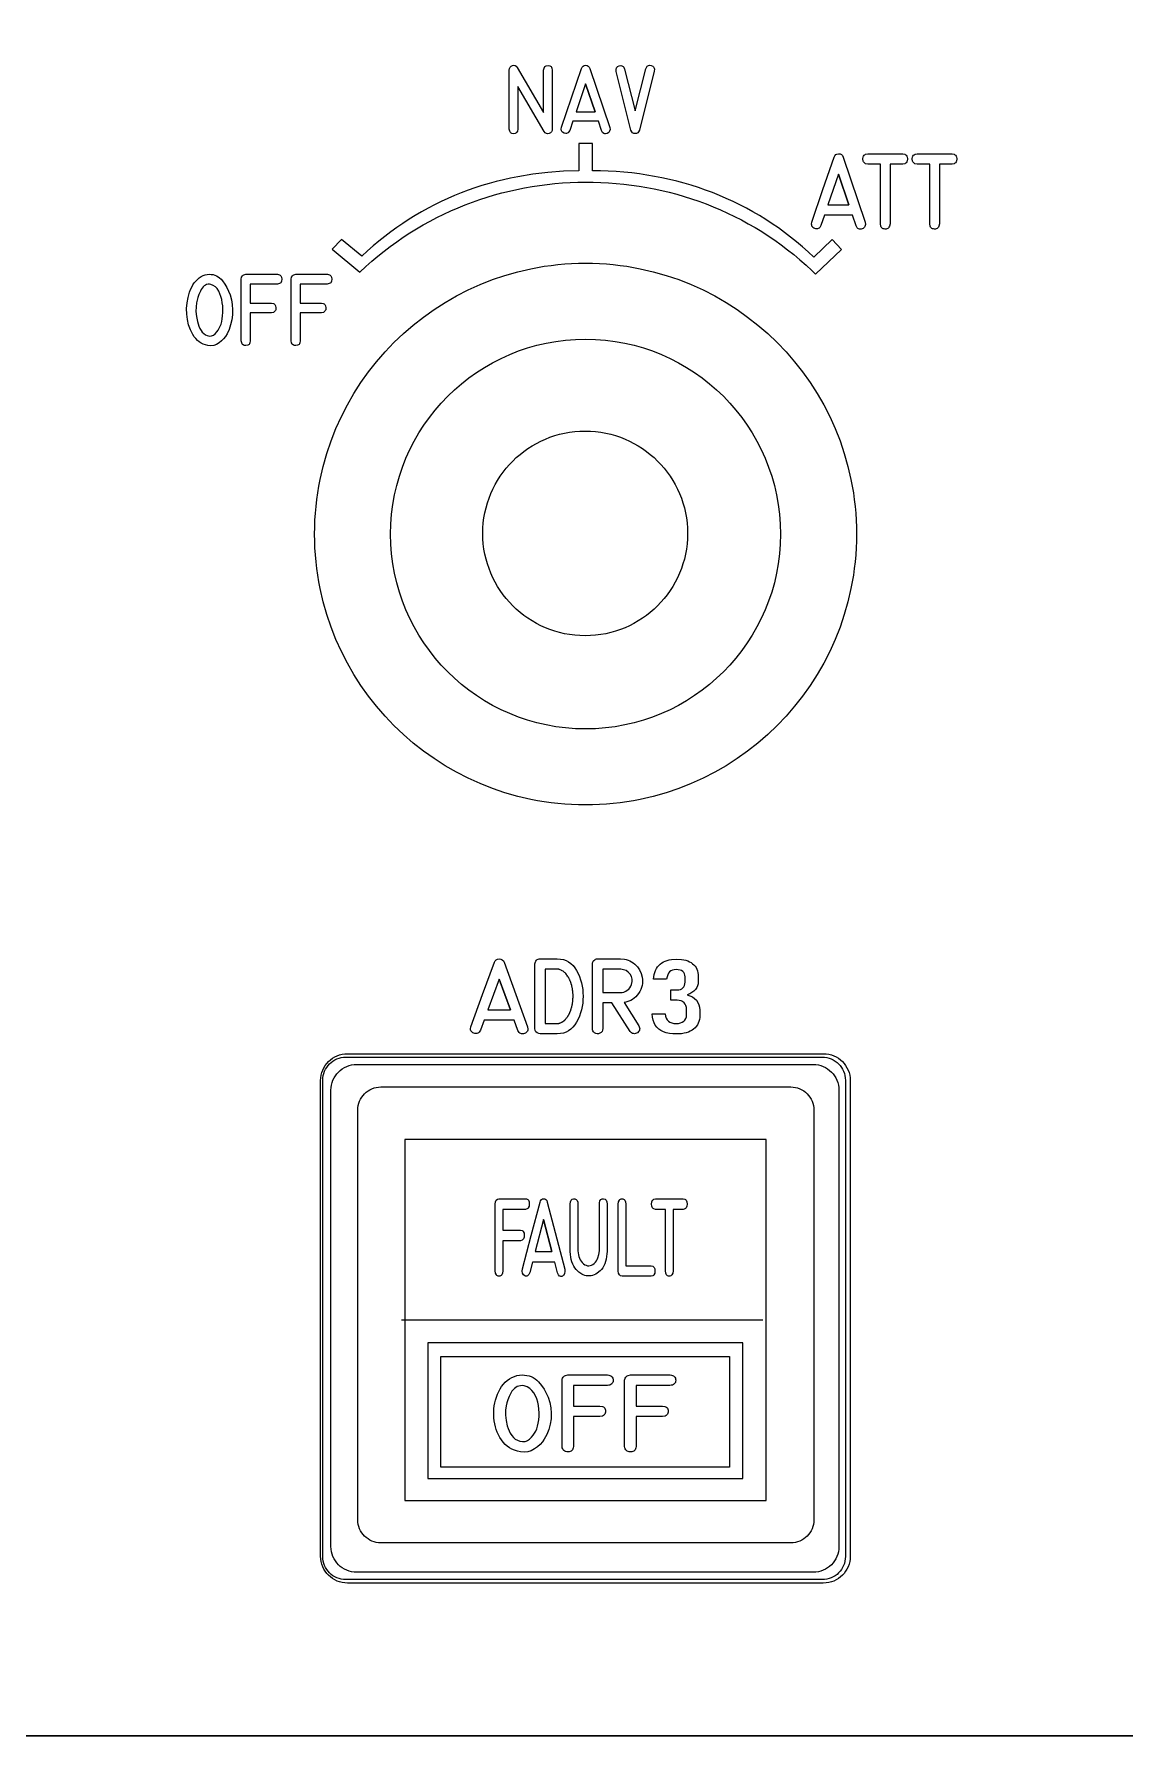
# Model space of a CAD drawing. Extents: x 27 to 704, y 10 to 614.
# Drawn here: x 75.3 to 123.6, y 416.3 to 491.7 of the extents above; entities that cross this region are included whole.
import ezdxf

# ---------------------------------------------------------------- set-up
doc = ezdxf.new("R2010")
doc.units = 0
for name, color, linetype in [('_BACKPANEL', 5, 'CONTINUOUS'), ('_ENGRAVING', 105, 'CONTINUOUS'), ('_LABELS', 30, 'CONTINUOUS'), ('_TOPLAYER', 1, 'CONTINUOUS')]:
    doc.layers.add(name, color=color, linetype=linetype)

msp = doc.modelspace()

# ---------------------------------------------------------------- linework, layer by layer
at = {"layer": '_BACKPANEL'}
for points in [[(26.965, 549.313), (26.965, 544.563), (26.965, 535.063), (26.965, 525.563), (26.965, 506.563), (26.965, 425.813), (26.965, 416.313), (171.965, 416.313), (171.965, 425.813), (171.965, 506.563), (171.965, 525.563), (171.965, 535.063), (171.965, 544.563), (171.965, 549.313)], [(104.235, 469.59), (104.229, 469.357), (104.211, 469.127), (104.182, 468.9), (104.143, 468.676), (104.092, 468.457), (104.031, 468.242), (103.959, 468.031), (103.878, 467.825), (103.787, 467.624), (103.687, 467.429), (103.578, 467.239), (103.46, 467.055), (103.334, 466.877), (103.199, 466.705), (103.056, 466.541), (102.906, 466.383), (102.749, 466.233), (102.584, 466.091), (102.413, 465.956), (102.235, 465.829), (102.051, 465.711), (101.861, 465.602), (101.665, 465.502), (101.465, 465.411), (101.259, 465.33), (101.048, 465.259), (100.833, 465.198), (100.613, 465.147), (100.39, 465.107), (100.163, 465.078), (99.932, 465.061), (99.699, 465.055), (99.466, 465.061), (99.235, 465.078), (99.008, 465.107), (98.785, 465.147), (98.566, 465.198), (98.35, 465.259), (98.14, 465.33), (97.934, 465.411), (97.733, 465.502), (97.537, 465.602), (97.347, 465.711), (97.163, 465.829), (96.985, 465.956), (96.814, 466.091), (96.649, 466.233), (96.492, 466.383), (96.342, 466.541), (96.199, 466.705), (96.064, 466.877), (95.938, 467.055), (95.82, 467.239), (95.711, 467.429), (95.611, 467.624), (95.52, 467.825), (95.439, 468.031), (95.367, 468.242), (95.306, 468.457), (95.256, 468.676), (95.216, 468.9), (95.187, 469.127), (95.169, 469.357), (95.163, 469.59), (95.169, 469.824), (95.187, 470.054), (95.216, 470.281), (95.256, 470.505), (95.306, 470.724), (95.367, 470.939), (95.439, 471.15), (95.52, 471.356), (95.611, 471.557), (95.711, 471.752), (95.82, 471.942), (95.938, 472.126), (96.064, 472.304), (96.199, 472.476), (96.342, 472.64), (96.492, 472.798), (96.649, 472.948), (96.814, 473.09), (96.985, 473.225), (97.163, 473.352), (97.347, 473.469), (97.537, 473.579), (97.733, 473.679), (97.934, 473.77), (98.14, 473.851), (98.35, 473.922), (98.566, 473.983), (98.785, 474.034), (99.008, 474.074), (99.235, 474.103), (99.466, 474.12), (99.699, 474.126), (99.932, 474.12), (100.163, 474.103), (100.39, 474.074), (100.613, 474.034), (100.833, 473.983), (101.048, 473.922), (101.259, 473.851), (101.465, 473.77), (101.665, 473.679), (101.861, 473.579), (102.051, 473.469), (102.235, 473.352), (102.413, 473.225), (102.584, 473.09), (102.749, 472.948), (102.906, 472.798), (103.056, 472.64), (103.199, 472.476), (103.334, 472.304), (103.46, 472.126), (103.578, 471.942), (103.687, 471.752), (103.787, 471.557), (103.878, 471.356), (103.959, 471.15), (104.031, 470.939), (104.092, 470.724), (104.143, 470.505), (104.182, 470.281), (104.211, 470.054), (104.229, 469.824)], [(89.103, 446.388), (110.199, 446.388), (110.304, 446.383), (110.406, 446.367), (110.505, 446.342), (110.599, 446.307), (110.689, 446.264), (110.774, 446.213), (110.853, 446.154), (110.926, 446.088), (110.992, 446.015), (111.051, 445.936), (111.102, 445.851), (111.146, 445.761), (111.18, 445.667), (111.205, 445.568), (111.221, 445.466), (111.226, 445.36), (111.226, 424.265), (111.221, 424.16), (111.205, 424.058), (111.18, 423.959), (111.146, 423.865), (111.102, 423.775), (111.051, 423.69), (110.992, 423.611), (110.926, 423.538), (110.853, 423.472), (110.774, 423.413), (110.689, 423.362), (110.599, 423.318), (110.505, 423.284), (110.406, 423.259), (110.304, 423.243), (110.199, 423.238), (89.103, 423.238), (88.998, 423.243), (88.896, 423.259), (88.797, 423.284), (88.703, 423.318), (88.613, 423.362), (88.528, 423.413), (88.449, 423.472), (88.376, 423.538), (88.31, 423.611), (88.251, 423.69), (88.2, 423.775), (88.157, 423.865), (88.122, 423.959), (88.097, 424.058), (88.081, 424.16), (88.076, 424.265), (88.076, 445.36), (88.081, 445.466), (88.097, 445.568), (88.122, 445.667), (88.157, 445.761), (88.2, 445.851), (88.251, 445.936), (88.31, 446.015), (88.376, 446.088), (88.449, 446.154), (88.528, 446.213), (88.613, 446.264), (88.703, 446.307), (88.797, 446.342), (88.896, 446.367), (88.998, 446.383)]]:
    msp.add_lwpolyline(points, close=True, dxfattribs=at)
at = {"layer": '_ENGRAVING'}
for points in [[(98.243, 487.506), (98.235, 487.436), (98.208, 487.379), (98.164, 487.337), (98.103, 487.309), (98.036, 487.299), (97.978, 487.31), (97.927, 487.343), (97.885, 487.397), (96.721, 489.389), (96.721, 487.506), (96.698, 487.416), (96.657, 487.351), (96.63, 487.328), (96.6, 487.312), (96.525, 487.299), (96.451, 487.312), (96.42, 487.328), (96.394, 487.351), (96.354, 487.416), (96.331, 487.506), (96.331, 490.117), (96.348, 490.188), (96.378, 490.245), (96.421, 490.289), (96.478, 490.32), (96.539, 490.333), (96.594, 490.321), (96.645, 490.287), (96.689, 490.228), (97.853, 488.234), (97.853, 490.117), (97.875, 490.21), (97.916, 490.275), (97.944, 490.298), (97.976, 490.314), (98.054, 490.327), (98.132, 490.313), (98.163, 490.296), (98.189, 490.273), (98.21, 490.244), (98.226, 490.208), (98.243, 490.117)], [(98.651, 487.588), (99.094, 488.891), (99.54, 490.194), (99.568, 490.253), (99.608, 490.296), (99.659, 490.321), (99.721, 490.33), (99.783, 490.322), (99.835, 490.297), (99.875, 490.254), (99.904, 490.194), (100.792, 487.58), (100.8, 487.485), (100.783, 487.409), (100.765, 487.377), (100.74, 487.351), (100.673, 487.311), (100.597, 487.296), (100.562, 487.3), (100.53, 487.312), (100.473, 487.358), (100.425, 487.435), (100.282, 487.858), (99.153, 487.858), (99.015, 487.446), (98.966, 487.368), (98.938, 487.341), (98.907, 487.322), (98.875, 487.311), (98.84, 487.307), (98.763, 487.324), (98.694, 487.364), (98.67, 487.391), (98.653, 487.422), (98.638, 487.496)], [(101.067, 490.051), (101.066, 490.146), (101.089, 490.22), (101.11, 490.25), (101.137, 490.274), (101.208, 490.308), (101.285, 490.317), (101.32, 490.309), (101.351, 490.294), (101.379, 490.272), (101.404, 490.242), (101.445, 490.159), (101.912, 488.314), (102.382, 490.177), (102.423, 490.261), (102.449, 490.291), (102.478, 490.313), (102.51, 490.327), (102.545, 490.333), (102.625, 490.322), (102.699, 490.286), (102.725, 490.261), (102.745, 490.232), (102.759, 490.198), (102.765, 490.159), (102.758, 490.069), (102.099, 487.456), (102.067, 487.389), (102.025, 487.342), (101.974, 487.313), (101.914, 487.303), (101.853, 487.312), (101.801, 487.339), (101.758, 487.386), (101.724, 487.45)], [(100.141, 488.274), (99.72, 489.516), (99.296, 488.274)], [(99.72, 489.516), (100.141, 488.274)], [(109.906, 481.081), (111.056, 482.176), (110.642, 482.608), (109.83, 481.833), (109.578, 482.066), (109.321, 482.292), (109.061, 482.511), (108.797, 482.722), (108.528, 482.926), (108.256, 483.123), (107.981, 483.312), (107.701, 483.495), (107.418, 483.669), (107.131, 483.837), (106.841, 483.997), (106.547, 484.15), (106.25, 484.296), (105.95, 484.434), (105.646, 484.565), (105.339, 484.688), (105.028, 484.804), (104.715, 484.913), (104.398, 485.014), (104.078, 485.108), (103.755, 485.195), (103.429, 485.274), (103.101, 485.346), (102.769, 485.41), (102.435, 485.467), (102.098, 485.517), (101.758, 485.559), (101.415, 485.594), (101.07, 485.621), (100.722, 485.641), (100.372, 485.654), (100.02, 485.659), (100.019, 486.859), (99.424, 486.859), (99.422, 485.657), (98.731, 485.633), (98.05, 485.582), (97.38, 485.503), (96.722, 485.395), (96.397, 485.33), (96.075, 485.259), (95.756, 485.18), (95.44, 485.094), (95.127, 485.001), (94.817, 484.901), (94.51, 484.794), (94.206, 484.68), (93.906, 484.559), (93.609, 484.43), (93.315, 484.294), (93.024, 484.151), (92.737, 484.001), (92.453, 483.844), (92.172, 483.68), (91.895, 483.508), (91.621, 483.329), (91.35, 483.143), (91.084, 482.95), (90.82, 482.75), (90.561, 482.542), (90.305, 482.327), (90.052, 482.105), (89.803, 481.875), (88.908, 482.615), (88.497, 482.182), (89.72, 481.165), (89.98, 481.41), (90.245, 481.646), (90.515, 481.875), (90.789, 482.096), (91.068, 482.31), (91.351, 482.516), (91.639, 482.714), (91.93, 482.904), (92.226, 483.087), (92.525, 483.262), (92.827, 483.429), (93.133, 483.588), (93.442, 483.74), (93.754, 483.884), (94.069, 484.021), (94.387, 484.149), (94.708, 484.27), (95.031, 484.383), (95.356, 484.489), (95.683, 484.587), (96.012, 484.677), (96.343, 484.759), (96.675, 484.834), (97.009, 484.9), (97.345, 484.96), (97.681, 485.011), (98.019, 485.055), (98.357, 485.091), (98.696, 485.119), (99.035, 485.14), (99.375, 485.152), (99.715, 485.157), (100.055, 485.155), (100.395, 485.144), (100.735, 485.126), (101.074, 485.101), (101.413, 485.067), (101.75, 485.026), (102.087, 484.977), (102.423, 484.92), (102.758, 484.855), (103.091, 484.783), (103.422, 484.703), (103.752, 484.616), (104.08, 484.52), (104.406, 484.417), (104.73, 484.306), (105.051, 484.188), (105.37, 484.061), (105.686, 483.927), (106, 483.785), (106.31, 483.636), (106.617, 483.478), (106.921, 483.313), (107.221, 483.141), (107.518, 482.96), (107.811, 482.772), (108.1, 482.576), (108.385, 482.372), (108.666, 482.161), (108.942, 481.941), (109.213, 481.714), (109.48, 481.48), (109.742, 481.237)], [(109.74, 483.388), (110.23, 484.824), (110.72, 486.26), (110.752, 486.325), (110.796, 486.372), (110.852, 486.4), (110.92, 486.41), (110.989, 486.402), (111.045, 486.374), (111.09, 486.327), (111.122, 486.26), (112.1, 483.38), (112.109, 483.275), (112.103, 483.23), (112.09, 483.191), (112.07, 483.156), (112.044, 483.127), (112.01, 483.102), (111.969, 483.083), (111.926, 483.071), (111.885, 483.067), (111.847, 483.071), (111.812, 483.084), (111.779, 483.105), (111.749, 483.135), (111.696, 483.22), (111.538, 483.686), (110.295, 483.686), (110.142, 483.231), (110.088, 483.146), (110.057, 483.116), (110.024, 483.095), (109.988, 483.083), (109.949, 483.079), (109.908, 483.083), (109.864, 483.097), (109.823, 483.117), (109.789, 483.142), (109.762, 483.171), (109.743, 483.205), (109.731, 483.244), (109.727, 483.287)], [(112.774, 483.301), (112.774, 485.951), (112.214, 485.951), (112.12, 485.972), (112.084, 485.991), (112.054, 486.017), (112.031, 486.049), (112.014, 486.086), (112.001, 486.18), (112.015, 486.273), (112.031, 486.311), (112.055, 486.343), (112.084, 486.369), (112.121, 486.389), (112.214, 486.41), (113.763, 486.41), (113.855, 486.389), (113.892, 486.369), (113.921, 486.344), (113.944, 486.312), (113.961, 486.274), (113.975, 486.18), (113.962, 486.086), (113.945, 486.048), (113.922, 486.016), (113.892, 485.991), (113.856, 485.971), (113.763, 485.951), (113.204, 485.951), (113.204, 483.301), (113.177, 483.2), (113.156, 483.161), (113.131, 483.129), (113.1, 483.104), (113.065, 483.086), (113.024, 483.076), (112.979, 483.073), (112.935, 483.078), (112.895, 483.089), (112.861, 483.107), (112.833, 483.132), (112.81, 483.164), (112.793, 483.203)], [(114.961, 483.301), (114.961, 485.951), (114.401, 485.951), (114.307, 485.972), (114.271, 485.991), (114.241, 486.017), (114.217, 486.049), (114.201, 486.086), (114.188, 486.18), (114.201, 486.273), (114.218, 486.311), (114.242, 486.343), (114.271, 486.369), (114.308, 486.389), (114.401, 486.41), (115.95, 486.41), (116.042, 486.389), (116.079, 486.369), (116.108, 486.344), (116.131, 486.312), (116.148, 486.274), (116.161, 486.18), (116.149, 486.086), (116.132, 486.048), (116.109, 486.016), (116.079, 485.991), (116.043, 485.971), (115.95, 485.951), (115.391, 485.951), (115.391, 483.301), (115.364, 483.2), (115.343, 483.161), (115.318, 483.129), (115.287, 483.104), (115.252, 483.086), (115.211, 483.076), (115.166, 483.073), (115.122, 483.078), (115.082, 483.089), (115.048, 483.107), (115.02, 483.132), (114.997, 483.164), (114.98, 483.203)], [(111.383, 484.144), (110.919, 485.512), (110.452, 484.144)], [(110.919, 485.512), (111.383, 484.144)], [(83.97, 480.162), (84.026, 479.946), (84.061, 479.726), (84.076, 479.502), (84.07, 479.274), (84.043, 479.049), (83.995, 478.834), (83.925, 478.628), (83.834, 478.433), (83.763, 478.32), (83.681, 478.215), (83.588, 478.119), (83.482, 478.032), (83.368, 477.962), (83.247, 477.92), (83.122, 477.904), (82.99, 477.916), (82.883, 477.941), (82.783, 477.977), (82.69, 478.023), (82.603, 478.079), (82.522, 478.145), (82.448, 478.221), (82.38, 478.307), (82.318, 478.404), (82.214, 478.613), (82.135, 478.833), (82.081, 479.065), (82.051, 479.309), (82.046, 479.556), (82.066, 479.801), (82.109, 480.042), (82.177, 480.28), (82.22, 480.394), (82.269, 480.5), (82.324, 480.598), (82.385, 480.688), (82.451, 480.77), (82.524, 480.844), (82.603, 480.91), (82.687, 480.967), (82.774, 481.013), (82.862, 481.046), (82.952, 481.066), (83.045, 481.073), (83.132, 481.068), (83.215, 481.055), (83.294, 481.032), (83.368, 481.001), (83.439, 480.961), (83.506, 480.911), (83.568, 480.853), (83.627, 480.786), (83.733, 480.639), (83.825, 480.487), (83.904, 480.328)], [(84.459, 478.127), (84.459, 480.853), (84.482, 480.943), (84.523, 481.01), (84.552, 481.034), (84.584, 481.053), (84.665, 481.073), (86.066, 481.073), (86.154, 481.052), (86.188, 481.034), (86.217, 481.009), (86.239, 480.979), (86.254, 480.943), (86.267, 480.854), (86.254, 480.765), (86.238, 480.729), (86.216, 480.699), (86.187, 480.675), (86.152, 480.657), (86.063, 480.638), (84.866, 480.638), (84.866, 479.793), (85.799, 479.793), (85.887, 479.774), (85.922, 479.757), (85.95, 479.733), (85.972, 479.704), (85.988, 479.67), (86.002, 479.584), (85.99, 479.498), (85.975, 479.462), (85.953, 479.432), (85.924, 479.406), (85.889, 479.385), (85.799, 479.359), (84.866, 479.359), (84.866, 478.127), (84.848, 478.034), (84.831, 477.997), (84.809, 477.967), (84.782, 477.943), (84.75, 477.926), (84.67, 477.911), (84.627, 477.914), (84.588, 477.923), (84.555, 477.94), (84.526, 477.964), (84.502, 477.994), (84.483, 478.032)], [(86.672, 478.127), (86.672, 480.853), (86.695, 480.943), (86.737, 481.01), (86.765, 481.034), (86.798, 481.053), (86.878, 481.073), (88.279, 481.073), (88.367, 481.052), (88.402, 481.034), (88.43, 481.009), (88.452, 480.979), (88.468, 480.943), (88.48, 480.854), (88.467, 480.765), (88.451, 480.729), (88.429, 480.699), (88.4, 480.675), (88.365, 480.657), (88.276, 480.638), (87.079, 480.638), (87.079, 479.793), (88.013, 479.793), (88.1, 479.774), (88.135, 479.757), (88.163, 479.733), (88.185, 479.704), (88.201, 479.67), (88.215, 479.584), (88.204, 479.498), (88.188, 479.462), (88.166, 479.432), (88.137, 479.406), (88.102, 479.385), (88.013, 479.359), (87.079, 479.359), (87.079, 478.127), (87.061, 478.034), (87.045, 477.997), (87.023, 477.967), (86.996, 477.943), (86.963, 477.926), (86.883, 477.911), (86.84, 477.914), (86.802, 477.923), (86.768, 477.94), (86.739, 477.964), (86.715, 477.994), (86.696, 478.032)], [(111.715, 469.563), (111.711, 469.253), (111.7, 468.945), (111.68, 468.64), (111.653, 468.336), (111.619, 468.035), (111.577, 467.735), (111.528, 467.439), (111.472, 467.145), (111.338, 466.564), (111.176, 465.995), (110.987, 465.437), (110.772, 464.892), (110.532, 464.36), (110.267, 463.843), (109.978, 463.341), (109.666, 462.854), (109.331, 462.383), (108.975, 461.93), (108.598, 461.494), (108.201, 461.078), (107.784, 460.68), (107.348, 460.303), (106.895, 459.947), (106.425, 459.612), (105.938, 459.3), (105.435, 459.011), (104.918, 458.746), (104.386, 458.506), (103.841, 458.291), (103.284, 458.102), (102.714, 457.941), (102.134, 457.807), (101.84, 457.75), (101.543, 457.701), (101.244, 457.659), (100.942, 457.625), (100.639, 457.598), (100.333, 457.579), (100.025, 457.567), (99.715, 457.563), (99.406, 457.567), (99.098, 457.579), (98.792, 457.598), (98.488, 457.625), (98.187, 457.659), (97.888, 457.701), (97.591, 457.75), (97.297, 457.807), (96.716, 457.941), (96.147, 458.102), (95.589, 458.291), (95.044, 458.506), (94.513, 458.746), (93.995, 459.011), (93.493, 459.3), (93.006, 459.612), (92.536, 459.947), (92.082, 460.303), (91.647, 460.68), (91.23, 461.078), (90.833, 461.494), (90.456, 461.93), (90.099, 462.383), (89.765, 462.854), (89.453, 463.341), (89.164, 463.843), (88.899, 464.36), (88.658, 464.892), (88.444, 465.437), (88.255, 465.995), (88.093, 466.564), (87.959, 467.145), (87.903, 467.439), (87.854, 467.735), (87.812, 468.035), (87.777, 468.336), (87.75, 468.64), (87.731, 468.945), (87.719, 469.253), (87.715, 469.563), (87.719, 469.873), (87.731, 470.18), (87.75, 470.486), (87.777, 470.79), (87.812, 471.091), (87.854, 471.39), (87.903, 471.687), (87.959, 471.981), (88.093, 472.562), (88.255, 473.131), (88.444, 473.689), (88.658, 474.234), (88.899, 474.765), (89.164, 475.283), (89.453, 475.785), (89.765, 476.272), (90.099, 476.743), (90.456, 477.196), (90.833, 477.631), (91.23, 478.048), (91.647, 478.446), (92.082, 478.823), (92.536, 479.179), (93.006, 479.514), (93.493, 479.826), (93.995, 480.115), (94.513, 480.38), (95.044, 480.62), (95.589, 480.835), (96.147, 481.023), (96.716, 481.185), (97.297, 481.319), (97.591, 481.376), (97.888, 481.425), (98.187, 481.467), (98.488, 481.501), (98.792, 481.528), (99.098, 481.547), (99.406, 481.559), (99.715, 481.563), (100.025, 481.559), (100.333, 481.547), (100.639, 481.528), (100.942, 481.501), (101.244, 481.467), (101.543, 481.425), (101.84, 481.376), (102.134, 481.319), (102.714, 481.185), (103.284, 481.023), (103.841, 480.835), (104.386, 480.62), (104.918, 480.38), (105.435, 480.115), (105.938, 479.826), (106.425, 479.514), (106.895, 479.179), (107.348, 478.823), (107.784, 478.446), (108.201, 478.048), (108.598, 477.631), (108.975, 477.196), (109.331, 476.743), (109.666, 476.272), (109.978, 475.785), (110.267, 475.283), (110.532, 474.765), (110.772, 474.234), (110.987, 473.689), (111.176, 473.131), (111.338, 472.562), (111.472, 471.981), (111.528, 471.687), (111.577, 471.39), (111.619, 471.091), (111.653, 470.79), (111.68, 470.486), (111.7, 470.18), (111.711, 469.873)], [(83.056, 480.634), (82.992, 480.629), (82.931, 480.615), (82.875, 480.591), (82.822, 480.557), (82.774, 480.514), (82.73, 480.462), (82.689, 480.399), (82.653, 480.328), (82.591, 480.18), (82.542, 480.044), (82.505, 479.919), (82.48, 479.805), (82.461, 479.631), (82.46, 479.424), (82.479, 479.201), (82.521, 478.981), (82.551, 478.874), (82.588, 478.773), (82.631, 478.677), (82.682, 478.587), (82.739, 478.507), (82.805, 478.441), (82.88, 478.39), (82.962, 478.354), (83.06, 478.334), (83.151, 478.342), (83.235, 478.377), (83.312, 478.44), (83.381, 478.518), (83.441, 478.599), (83.492, 478.682), (83.534, 478.767), (83.569, 478.863), (83.599, 478.973), (83.622, 479.096), (83.639, 479.234), (83.649, 479.378), (83.65, 479.522), (83.642, 479.667), (83.626, 479.811), (83.6, 479.951), (83.565, 480.085), (83.52, 480.211), (83.465, 480.33), (83.398, 480.435), (83.319, 480.519), (83.227, 480.582), (83.123, 480.624)], [(108.349, 469.563), (108.338, 469.119), (108.305, 468.68), (108.25, 468.248), (108.174, 467.823), (108.078, 467.405), (107.961, 466.995), (107.825, 466.594), (107.671, 466.202), (107.498, 465.82), (107.307, 465.447), (107.099, 465.086), (106.875, 464.736), (106.634, 464.397), (106.378, 464.071), (106.106, 463.758), (105.821, 463.458), (105.521, 463.172), (105.207, 462.901), (104.881, 462.644), (104.543, 462.403), (104.192, 462.179), (103.831, 461.971), (103.459, 461.78), (103.076, 461.607), (102.684, 461.453), (102.283, 461.317), (101.873, 461.201), (101.455, 461.104), (101.03, 461.028), (100.598, 460.974), (100.16, 460.94), (99.715, 460.929), (99.271, 460.94), (98.833, 460.974), (98.4, 461.028), (97.975, 461.104), (97.558, 461.201), (97.148, 461.317), (96.747, 461.453), (96.355, 461.607), (95.972, 461.78), (95.6, 461.971), (95.238, 462.179), (94.888, 462.403), (94.55, 462.644), (94.223, 462.901), (93.91, 463.172), (93.61, 463.458), (93.324, 463.758), (93.053, 464.071), (92.797, 464.397), (92.556, 464.736), (92.331, 465.086), (92.123, 465.447), (91.933, 465.82), (91.76, 466.202), (91.605, 466.594), (91.47, 466.995), (91.353, 467.405), (91.257, 467.823), (91.181, 468.248), (91.126, 468.68), (91.093, 469.119), (91.081, 469.563), (91.093, 470.007), (91.126, 470.446), (91.181, 470.878), (91.257, 471.303), (91.353, 471.721), (91.47, 472.13), (91.605, 472.532), (91.76, 472.924), (91.933, 473.306), (92.123, 473.678), (92.331, 474.04), (92.556, 474.39), (92.797, 474.729), (93.053, 475.055), (93.324, 475.368), (93.61, 475.668), (93.91, 475.954), (94.223, 476.225), (94.55, 476.482), (94.888, 476.722), (95.238, 476.947), (95.6, 477.155), (95.972, 477.346), (96.355, 477.518), (96.747, 477.673), (97.148, 477.809), (97.558, 477.925), (97.975, 478.022), (98.4, 478.097), (98.833, 478.152), (99.271, 478.186), (99.715, 478.197), (100.16, 478.186), (100.598, 478.152), (101.03, 478.097), (101.455, 478.022), (101.873, 477.925), (102.283, 477.809), (102.684, 477.673), (103.076, 477.518), (103.459, 477.346), (103.831, 477.155), (104.192, 476.947), (104.543, 476.722), (104.881, 476.482), (105.207, 476.225), (105.521, 475.954), (105.821, 475.668), (106.106, 475.368), (106.378, 475.055), (106.634, 474.729), (106.875, 474.39), (107.099, 474.04), (107.307, 473.678), (107.498, 473.306), (107.671, 472.924), (107.825, 472.532), (107.961, 472.13), (108.078, 471.721), (108.174, 471.303), (108.25, 470.878), (108.305, 470.446), (108.338, 470.007)], [(94.635, 447.735), (95.157, 449.164), (95.68, 450.593), (95.713, 450.657), (95.76, 450.704), (95.82, 450.732), (95.893, 450.742), (95.966, 450.733), (96.026, 450.705), (96.074, 450.659), (96.108, 450.593), (97.151, 447.727), (97.16, 447.623), (97.154, 447.579), (97.14, 447.539), (97.119, 447.505), (97.09, 447.476), (97.054, 447.452), (97.011, 447.432), (96.965, 447.42), (96.922, 447.416), (96.881, 447.42), (96.843, 447.433), (96.808, 447.454), (96.776, 447.484), (96.719, 447.569), (96.552, 448.032), (95.226, 448.032), (95.063, 447.58), (95.006, 447.495), (94.973, 447.465), (94.937, 447.444), (94.899, 447.432), (94.858, 447.428), (94.814, 447.433), (94.767, 447.446), (94.723, 447.466), (94.687, 447.491), (94.659, 447.52), (94.638, 447.554), (94.626, 447.592), (94.621, 447.635)], [(97.699, 450.742), (98.465, 450.742), (98.603, 450.734), (98.733, 450.709), (98.853, 450.669), (98.964, 450.612), (99.067, 450.539), (99.161, 450.45), (99.245, 450.345), (99.321, 450.223), (99.387, 450.092), (99.445, 449.957), (99.494, 449.82), (99.534, 449.679), (99.565, 449.534), (99.588, 449.387), (99.601, 449.236), (99.605, 449.082), (99.601, 448.928), (99.588, 448.778), (99.565, 448.63), (99.534, 448.486), (99.494, 448.345), (99.445, 448.207), (99.387, 448.073), (99.32, 447.941), (99.244, 447.82), (99.159, 447.714), (99.066, 447.625), (98.963, 447.552), (98.852, 447.496), (98.732, 447.455), (98.603, 447.431), (98.465, 447.423), (97.699, 447.423), (97.702, 447.423), (97.699, 447.423), (97.64, 447.432), (97.566, 447.461), (97.514, 447.508), (97.483, 447.572), (97.473, 447.653), (97.471, 447.653), (97.473, 450.515), (97.471, 450.528), (97.477, 450.571), (97.491, 450.61), (97.513, 450.647), (97.542, 450.679), (97.576, 450.707), (97.614, 450.726), (97.656, 450.738), (97.7, 450.742)], [(98.465, 447.88), (98.472, 447.88), (98.48, 447.88), (98.485, 447.88), (98.493, 447.881), (98.5, 447.882), (98.509, 447.883), (98.515, 447.884), (98.524, 447.885), (98.53, 447.885), (98.538, 447.886), (98.551, 447.889), (98.558, 447.892), (98.566, 447.896), (98.573, 447.897), (98.582, 447.899), (98.589, 447.901), (98.597, 447.904), (98.611, 447.91), (98.628, 447.917), (98.634, 447.919), (98.642, 447.923), (98.655, 447.932), (98.672, 447.94), (98.678, 447.944), (98.686, 447.949), (98.701, 447.959), (98.708, 447.963), (98.717, 447.969), (98.724, 447.974), (98.732, 447.98), (98.738, 447.984), (98.746, 447.99), (98.763, 448.003), (98.776, 448.016), (98.782, 448.022), (98.79, 448.03), (98.797, 448.037), (98.805, 448.045), (98.82, 448.058), (98.826, 448.064), (98.834, 448.073), (98.841, 448.08), (98.849, 448.089), (98.862, 448.105), (98.877, 448.123), (98.89, 448.141), (98.896, 448.15), (98.904, 448.158), (98.91, 448.168), (98.917, 448.178), (98.923, 448.188), (98.93, 448.199), (98.943, 448.218), (98.949, 448.229), (98.956, 448.239), (98.962, 448.25), (98.969, 448.261), (98.979, 448.282), (98.985, 448.293), (98.992, 448.306), (98.998, 448.316), (99.005, 448.329), (99.009, 448.34), (99.015, 448.353), (99.026, 448.377), (99.038, 448.403), (99.042, 448.415), (99.047, 448.429), (99.052, 448.442), (99.057, 448.457), (99.065, 448.483), (99.069, 448.496), (99.075, 448.51), (99.083, 448.538), (99.093, 448.565), (99.095, 448.579), (99.1, 448.594), (99.103, 448.608), (99.108, 448.624), (99.11, 448.636), (99.114, 448.651), (99.119, 448.682), (99.121, 448.696), (99.126, 448.711), (99.127, 448.725), (99.13, 448.74), (99.135, 448.771), (99.138, 448.786), (99.142, 448.802), (99.145, 448.833), (99.146, 448.846), (99.148, 448.863), (99.152, 448.894), (99.153, 448.925), (99.155, 448.957), (99.156, 448.988), (99.157, 449.004), (99.16, 449.021), (99.161, 449.034), (99.161, 449.051), (99.161, 449.066), (99.161, 449.082), (99.161, 449.098), (99.161, 449.113), (99.161, 449.128), (99.16, 449.145), (99.16, 449.16), (99.16, 449.176), (99.156, 449.209), (99.155, 449.238), (99.152, 449.272), (99.15, 449.301), (99.147, 449.332), (99.144, 449.346), (99.143, 449.363), (99.137, 449.393), (99.134, 449.407), (99.132, 449.423), (99.127, 449.453), (99.122, 449.484), (99.114, 449.513), (99.109, 449.541), (99.104, 449.555), (99.101, 449.57), (99.096, 449.584), (99.093, 449.599), (99.085, 449.627), (99.077, 449.654), (99.071, 449.667), (99.067, 449.68), (99.057, 449.708), (99.047, 449.734), (99.042, 449.746), (99.038, 449.76), (99.031, 449.771), (99.026, 449.784), (99.015, 449.808), (99.005, 449.831), (98.994, 449.855), (98.987, 449.866), (98.982, 449.876), (98.969, 449.899), (98.956, 449.92), (98.949, 449.931), (98.943, 449.941), (98.93, 449.961), (98.924, 449.97), (98.919, 449.98), (98.891, 450.017), (98.865, 450.053), (98.836, 450.086), (98.807, 450.116), (98.779, 450.144), (98.748, 450.168), (98.717, 450.192), (98.686, 450.214), (98.657, 450.231), (98.628, 450.246), (98.597, 450.257), (98.566, 450.269), (98.551, 450.273), (98.538, 450.278), (98.509, 450.283), (98.48, 450.285), (98.472, 450.285), (98.465, 450.285), (97.928, 450.285), (97.928, 447.88)], [(102.075, 447.774), (102.11, 447.686), (102.116, 447.645), (102.112, 447.606), (102.101, 447.568), (102.081, 447.532), (102.016, 447.466), (101.976, 447.443), (101.932, 447.43), (101.886, 447.425), (101.837, 447.429), (101.789, 447.442), (101.749, 447.463), (101.715, 447.492), (101.688, 447.53), (100.886, 448.792), (100.479, 448.792), (100.479, 447.651), (100.471, 447.586), (100.447, 447.53), (100.407, 447.484), (100.351, 447.448), (100.287, 447.426), (100.226, 447.422), (100.167, 447.438), (100.11, 447.471), (100.071, 447.507), (100.043, 447.549), (100.026, 447.597), (100.02, 447.651), (100.02, 450.515), (100.024, 450.56), (100.037, 450.602), (100.057, 450.64), (100.086, 450.675), (100.121, 450.705), (100.16, 450.725), (100.202, 450.738), (100.248, 450.742), (101.258, 450.742), (101.435, 450.727), (101.518, 450.709), (101.599, 450.684), (101.676, 450.652), (101.751, 450.612), (101.823, 450.565), (101.891, 450.511), (102.013, 450.388), (102.109, 450.249), (102.179, 450.095), (102.225, 449.925), (102.237, 449.831), (102.24, 449.738), (102.234, 449.646), (102.218, 449.557), (102.193, 449.468), (102.159, 449.382), (102.116, 449.296), (102.063, 449.213), (102.003, 449.134), (101.938, 449.063), (101.869, 449.001), (101.795, 448.946), (101.716, 448.9), (101.633, 448.862), (101.545, 448.832), (101.452, 448.81), (101.421, 448.805)], [(101.258, 449.248), (101.34, 449.254), (101.418, 449.273), (101.493, 449.304), (101.565, 449.348), (101.63, 449.402), (101.683, 449.464), (101.724, 449.533), (101.755, 449.611), (101.779, 449.732), (101.775, 449.848), (101.744, 449.958), (101.685, 450.062), (101.604, 450.152), (101.511, 450.219), (101.403, 450.263), (101.281, 450.285), (100.479, 450.285), (100.479, 449.248)], [(103.746, 450.731), (103.963, 450.719), (104.062, 450.703), (104.154, 450.68), (104.239, 450.652), (104.318, 450.617), (104.391, 450.576), (104.456, 450.528), (104.516, 450.474), (104.567, 450.416), (104.611, 450.352), (104.646, 450.282), (104.674, 450.208), (104.694, 450.128), (104.705, 450.043), (104.709, 449.953), (104.709, 449.734), (104.701, 449.64), (104.677, 449.551), (104.637, 449.467), (104.58, 449.388), (104.509, 449.314), (104.425, 449.249), (104.328, 449.193), (104.217, 449.144), (104.341, 449.107), (104.451, 449.056), (104.546, 448.99), (104.626, 448.909), (104.691, 448.815), (104.737, 448.711), (104.765, 448.595), (104.774, 448.469), (104.774, 448.243), (104.77, 448.147), (104.757, 448.056), (104.736, 447.971), (104.706, 447.892), (104.668, 447.818), (104.621, 447.75), (104.566, 447.687), (104.502, 447.63), (104.431, 447.579), (104.353, 447.535), (104.268, 447.498), (104.176, 447.467), (104.077, 447.444), (103.972, 447.427), (103.741, 447.413), (103.741, 447.413), (103.578, 447.419), (103.427, 447.437), (103.29, 447.467), (103.165, 447.509), (103.055, 447.565), (102.958, 447.632), (102.875, 447.712), (102.805, 447.804), (102.748, 447.91), (102.705, 448.029), (102.676, 448.16), (102.659, 448.303), (103.246, 448.303), (103.262, 448.2), (103.29, 448.111), (103.332, 448.038), (103.386, 447.979), (103.453, 447.935), (103.532, 447.903), (103.623, 447.885), (103.727, 447.878), (103.83, 447.884), (103.921, 447.903), (104, 447.934), (104.066, 447.977), (104.119, 448.032), (104.157, 448.097), (104.18, 448.172), (104.187, 448.256), (104.187, 448.493), (104.181, 448.587), (104.16, 448.669), (104.125, 448.74), (104.077, 448.8), (104.016, 448.847), (103.945, 448.882), (103.862, 448.902), (103.768, 448.909), (103.491, 448.909), (103.491, 449.367), (103.768, 449.367), (103.848, 449.373), (103.918, 449.39), (103.978, 449.418), (104.029, 449.457), (104.07, 449.508), (104.099, 449.568), (104.117, 449.637), (104.123, 449.716), (104.123, 449.944), (104.117, 450.017), (104.097, 450.081), (104.065, 450.136), (104.021, 450.181), (103.965, 450.219), (103.899, 450.245), (103.821, 450.261), (103.733, 450.266), (103.645, 450.26), (103.567, 450.241), (103.498, 450.208), (103.44, 450.163), (103.392, 450.104), (103.354, 450.03), (103.326, 449.94), (103.308, 449.835), (102.724, 449.835), (102.737, 449.945), (102.757, 450.047), (102.783, 450.142), (102.817, 450.231), (102.857, 450.311), (102.905, 450.385), (102.959, 450.451), (103.02, 450.51), (103.088, 450.562), (103.162, 450.607), (103.243, 450.645), (103.331, 450.676), (103.425, 450.7), (103.525, 450.718)], [(96.386, 448.487), (95.891, 449.849), (95.394, 448.487)], [(95.891, 449.849), (96.386, 448.487)], [(89.172, 446.541), (110.247, 446.541), (110.369, 446.535), (110.488, 446.517), (110.602, 446.488), (110.712, 446.448), (110.816, 446.398), (110.914, 446.338), (111.006, 446.27), (111.09, 446.193), (111.167, 446.109), (111.235, 446.017), (111.295, 445.919), (111.345, 445.815), (111.385, 445.705), (111.414, 445.591), (111.432, 445.473), (111.438, 445.351), (111.438, 424.275), (111.432, 424.153), (111.414, 424.035), (111.385, 423.92), (111.345, 423.811), (111.295, 423.707), (111.235, 423.609), (111.167, 423.517), (111.09, 423.433), (111.006, 423.356), (110.914, 423.287), (110.816, 423.228), (110.712, 423.178), (110.602, 423.138), (110.488, 423.109), (110.369, 423.091), (110.247, 423.085), (89.172, 423.085), (89.05, 423.091), (88.931, 423.109), (88.817, 423.138), (88.708, 423.178), (88.604, 423.228), (88.505, 423.287), (88.414, 423.356), (88.329, 423.433), (88.253, 423.517), (88.184, 423.609), (88.125, 423.707), (88.075, 423.811), (88.035, 423.92), (88.006, 424.035), (87.988, 424.153), (87.981, 424.275), (87.981, 445.351), (87.988, 445.473), (88.006, 445.591), (88.035, 445.705), (88.075, 445.815), (88.125, 445.919), (88.184, 446.017), (88.253, 446.109), (88.329, 446.193), (88.414, 446.27), (88.505, 446.338), (88.604, 446.398), (88.708, 446.448), (88.817, 446.488), (88.931, 446.517), (89.05, 446.535)], [(89.58, 446.063), (109.796, 446.063), (109.913, 446.057), (110.027, 446.04), (110.136, 446.012), (110.241, 445.974), (110.341, 445.926), (110.435, 445.868), (110.523, 445.803), (110.604, 445.729), (110.678, 445.648), (110.743, 445.56), (110.801, 445.466), (110.849, 445.366), (110.887, 445.261), (110.915, 445.152), (110.932, 445.038), (110.938, 444.921), (110.938, 424.705), (110.932, 424.588), (110.915, 424.474), (110.887, 424.365), (110.849, 424.26), (110.801, 424.16), (110.743, 424.066), (110.678, 423.978), (110.604, 423.897), (110.523, 423.823), (110.435, 423.757), (110.341, 423.7), (110.241, 423.652), (110.136, 423.614), (110.027, 423.586), (109.913, 423.569), (109.796, 423.563), (89.58, 423.563), (89.463, 423.569), (89.349, 423.586), (89.24, 423.614), (89.135, 423.652), (89.035, 423.7), (88.941, 423.757), (88.853, 423.823), (88.772, 423.897), (88.698, 423.978), (88.633, 424.066), (88.575, 424.16), (88.527, 424.26), (88.489, 424.365), (88.461, 424.474), (88.444, 424.588), (88.438, 424.705), (88.438, 444.921), (88.444, 445.038), (88.461, 445.152), (88.489, 445.261), (88.527, 445.366), (88.575, 445.466), (88.633, 445.56), (88.698, 445.648), (88.772, 445.729), (88.853, 445.803), (88.941, 445.868), (89.035, 445.926), (89.135, 445.974), (89.24, 446.012), (89.349, 446.04), (89.463, 446.057)]]:
    msp.add_lwpolyline(points, close=True, dxfattribs=at)
at = {"layer": '_LABELS'}
for points in [[(107.709, 426.743), (107.709, 442.745), (91.709, 442.745), (91.709, 426.743)], [(95.709, 436.918), (95.709, 439.878), (95.728, 439.976), (95.763, 440.048), (95.814, 440.095), (95.881, 440.116), (97.054, 440.116), (97.094, 440.108), (97.128, 440.094), (97.157, 440.074), (97.181, 440.047), (97.212, 439.975), (97.223, 439.878), (97.212, 439.782), (97.18, 439.71), (97.156, 439.684), (97.127, 439.665), (97.092, 439.651), (97.052, 439.644), (96.049, 439.644), (96.049, 438.726), (96.831, 438.726), (96.905, 438.706), (96.934, 438.687), (96.957, 438.661), (96.99, 438.593), (97.001, 438.5), (96.991, 438.406), (96.96, 438.334), (96.936, 438.306), (96.906, 438.283), (96.831, 438.255), (96.049, 438.255), (96.049, 436.918), (96.035, 436.816), (96.002, 436.743), (95.979, 436.717), (95.952, 436.699), (95.921, 436.687), (95.885, 436.683), (95.849, 436.686), (95.817, 436.696), (95.789, 436.714), (95.765, 436.74), (95.729, 436.813)], [(96.922, 437.003), (97.311, 438.482), (97.7, 439.961), (97.725, 440.028), (97.76, 440.076), (97.805, 440.106), (97.859, 440.116), (97.914, 440.107), (97.959, 440.078), (97.994, 440.03), (98.019, 439.961), (98.796, 436.995), (98.804, 436.887), (98.789, 436.8), (98.751, 436.734), (98.725, 436.709), (98.692, 436.689), (98.658, 436.676), (98.626, 436.672), (98.596, 436.677), (98.568, 436.69), (98.517, 436.743), (98.475, 436.83), (98.35, 437.31), (97.362, 437.31), (97.241, 436.842), (97.198, 436.754), (97.174, 436.723), (97.147, 436.702), (97.118, 436.689), (97.088, 436.685), (97.055, 436.69), (97.02, 436.704), (96.96, 436.75), (96.924, 436.815), (96.911, 436.899)], [(100.67, 437.812), (100.67, 437.778), (100.665, 437.678), (100.649, 437.553), (100.627, 437.438), (100.598, 437.33), (100.563, 437.232), (100.522, 437.141), (100.474, 437.059), (100.421, 436.985), (100.36, 436.92), (100.232, 436.814), (100.166, 436.773), (100.098, 436.741), (100.03, 436.716), (99.961, 436.7), (99.891, 436.692), (99.82, 436.692), (99.749, 436.7), (99.679, 436.716), (99.611, 436.74), (99.545, 436.772), (99.416, 436.861), (99.294, 436.981), (99.238, 437.054), (99.189, 437.134), (99.146, 437.222), (99.11, 437.317), (99.081, 437.421), (99.059, 437.532), (99.044, 437.651), (99.035, 437.778), (99.035, 437.812), (99.035, 439.881), (99.049, 439.972), (99.082, 440.046), (99.126, 440.094), (99.179, 440.116), (99.242, 440.111), (99.301, 440.083), (99.343, 440.035), (99.369, 439.968), (99.377, 439.881), (99.377, 437.812), (99.399, 437.631), (99.42, 437.55), (99.448, 437.475), (99.482, 437.405), (99.522, 437.342), (99.569, 437.286), (99.623, 437.235), (99.68, 437.193), (99.738, 437.164), (99.796, 437.147), (99.856, 437.143), (99.916, 437.152), (99.977, 437.172), (100.039, 437.206), (100.101, 437.251), (100.154, 437.301), (100.199, 437.357), (100.236, 437.42), (100.266, 437.49), (100.308, 437.643), (100.329, 437.812), (100.329, 439.881), (100.331, 439.926), (100.353, 440.015), (100.391, 440.076), (100.416, 440.096), (100.445, 440.108), (100.514, 440.112), (100.582, 440.09), (100.609, 440.07), (100.631, 440.045), (100.66, 439.975), (100.67, 439.881)], [(101.33, 436.678), (101.264, 436.697), (101.213, 436.743), (101.178, 436.814), (101.158, 436.911), (101.158, 439.878), (101.179, 439.983), (101.215, 440.058), (101.239, 440.084), (101.267, 440.102), (101.299, 440.112), (101.335, 440.115), (101.371, 440.11), (101.402, 440.099), (101.43, 440.08), (101.452, 440.054), (101.485, 439.98), (101.5, 439.878), (101.5, 437.146), (102.619, 437.147), (102.694, 437.122), (102.724, 437.101), (102.748, 437.074), (102.78, 437.002), (102.79, 436.907), (102.778, 436.812), (102.746, 436.742), (102.722, 436.717), (102.692, 436.698), (102.618, 436.678)], [(103.255, 436.914), (103.255, 439.643), (102.81, 439.643), (102.736, 439.664), (102.707, 439.684), (102.683, 439.711), (102.651, 439.782), (102.641, 439.878), (102.652, 439.975), (102.684, 440.046), (102.707, 440.073), (102.736, 440.093), (102.81, 440.116), (104.041, 440.116), (104.114, 440.094), (104.143, 440.074), (104.166, 440.047), (104.198, 439.975), (104.209, 439.878), (104.198, 439.782), (104.167, 439.71), (104.143, 439.684), (104.114, 439.664), (104.08, 439.65), (104.041, 439.643), (103.597, 439.643), (103.597, 436.914), (103.575, 436.81), (103.538, 436.736), (103.514, 436.711), (103.486, 436.693), (103.454, 436.682), (103.418, 436.679), (103.383, 436.684), (103.351, 436.695), (103.325, 436.714), (103.302, 436.74), (103.27, 436.813)], [(98.227, 437.782), (97.858, 439.191), (97.487, 437.782)], [(97.858, 439.191), (98.227, 437.782)], [(92.736, 433.726), (92.736, 433.584), (92.736, 427.726), (106.682, 427.726), (106.682, 433.726)], [(93.306, 433.128), (106.092, 433.128), (106.092, 428.226), (93.306, 428.226)], [(98.059, 431.327), (98.129, 431.094), (98.174, 430.856), (98.192, 430.614), (98.185, 430.368), (98.151, 430.125), (98.091, 429.893), (98.003, 429.671), (97.889, 429.46), (97.801, 429.338), (97.698, 429.224), (97.58, 429.121), (97.448, 429.027), (97.305, 428.952), (97.154, 428.906), (96.997, 428.889), (96.832, 428.902), (96.698, 428.929), (96.573, 428.968), (96.456, 429.017), (96.347, 429.078), (96.246, 429.149), (96.153, 429.231), (96.068, 429.325), (95.991, 429.429), (95.921, 429.54), (95.86, 429.654), (95.807, 429.772), (95.761, 429.892), (95.723, 430.016), (95.693, 430.143), (95.671, 430.273), (95.656, 430.405), (95.649, 430.54), (95.65, 430.673), (95.658, 430.805), (95.674, 430.937), (95.698, 431.067), (95.729, 431.197), (95.814, 431.454), (95.868, 431.577), (95.929, 431.692), (95.998, 431.798), (96.074, 431.895), (96.157, 431.983), (96.248, 432.063), (96.347, 432.134), (96.453, 432.196), (96.561, 432.246), (96.672, 432.281), (96.785, 432.303), (96.901, 432.31), (97.01, 432.305), (97.113, 432.29), (97.212, 432.266), (97.306, 432.232), (97.394, 432.189), (97.478, 432.136), (97.556, 432.073), (97.629, 432), (97.762, 431.842), (97.878, 431.677), (97.977, 431.506)], [(98.672, 429.13), (98.672, 432.073), (98.683, 432.125), (98.7, 432.17), (98.723, 432.209), (98.753, 432.242), (98.788, 432.269), (98.829, 432.289), (98.929, 432.31), (100.684, 432.31), (100.743, 432.302), (100.794, 432.288), (100.838, 432.268), (100.873, 432.242), (100.901, 432.209), (100.92, 432.17), (100.932, 432.125), (100.936, 432.074), (100.932, 432.022), (100.92, 431.978), (100.9, 431.939), (100.872, 431.907), (100.836, 431.881), (100.792, 431.861), (100.74, 431.848), (100.681, 431.841), (99.181, 431.841), (99.181, 430.928), (100.351, 430.928), (100.46, 430.908), (100.504, 430.889), (100.539, 430.864), (100.567, 430.833), (100.587, 430.796), (100.6, 430.752), (100.604, 430.703), (100.601, 430.654), (100.59, 430.61), (100.57, 430.571), (100.543, 430.538), (100.507, 430.51), (100.463, 430.488), (100.351, 430.46), (99.181, 430.46), (99.181, 429.13), (99.173, 429.076), (99.159, 429.029), (99.138, 428.989), (99.111, 428.957), (99.077, 428.931), (99.036, 428.912), (98.989, 428.901), (98.936, 428.897), (98.882, 428.9), (98.834, 428.91), (98.792, 428.928), (98.756, 428.953), (98.726, 428.986), (98.702, 429.027), (98.684, 429.075)], [(101.444, 429.13), (101.444, 432.073), (101.455, 432.125), (101.472, 432.17), (101.495, 432.209), (101.524, 432.242), (101.56, 432.269), (101.601, 432.289), (101.701, 432.31), (103.456, 432.31), (103.515, 432.302), (103.566, 432.288), (103.61, 432.268), (103.645, 432.242), (103.673, 432.209), (103.692, 432.17), (103.704, 432.125), (103.708, 432.074), (103.704, 432.022), (103.692, 431.978), (103.672, 431.939), (103.644, 431.907), (103.608, 431.881), (103.564, 431.861), (103.512, 431.848), (103.452, 431.841), (101.953, 431.841), (101.953, 430.928), (103.122, 430.928), (103.232, 430.908), (103.275, 430.889), (103.311, 430.864), (103.339, 430.833), (103.359, 430.796), (103.372, 430.752), (103.376, 430.703), (103.373, 430.654), (103.362, 430.61), (103.342, 430.571), (103.315, 430.538), (103.279, 430.51), (103.235, 430.488), (103.122, 430.46), (101.953, 430.46), (101.953, 429.13), (101.945, 429.076), (101.931, 429.029), (101.91, 428.989), (101.883, 428.957), (101.849, 428.931), (101.808, 428.912), (101.761, 428.901), (101.708, 428.897), (101.654, 428.9), (101.606, 428.91), (101.564, 428.928), (101.528, 428.953), (101.498, 428.986), (101.474, 429.027), (101.456, 429.075)], [(96.915, 431.836), (96.834, 431.831), (96.758, 431.815), (96.688, 431.79), (96.622, 431.753), (96.562, 431.707), (96.506, 431.65), (96.456, 431.583), (96.41, 431.506), (96.332, 431.347), (96.27, 431.2), (96.224, 431.065), (96.194, 430.942), (96.17, 430.754), (96.168, 430.53), (96.192, 430.289), (96.244, 430.052), (96.282, 429.937), (96.328, 429.827), (96.383, 429.724), (96.446, 429.626), (96.518, 429.54), (96.601, 429.469), (96.694, 429.414), (96.797, 429.375), (96.92, 429.354), (96.978, 429.354), (97.034, 429.362), (97.087, 429.377), (97.139, 429.4), (97.235, 429.468), (97.322, 429.552), (97.397, 429.639), (97.461, 429.729), (97.513, 429.821), (97.558, 429.924), (97.594, 430.043), (97.623, 430.176), (97.645, 430.325), (97.657, 430.481), (97.658, 430.636), (97.649, 430.792), (97.629, 430.948), (97.597, 431.099), (97.552, 431.243), (97.495, 431.38), (97.426, 431.508), (97.343, 431.622), (97.244, 431.712), (97.129, 431.78), (96.999, 431.826)]]:
    msp.add_lwpolyline(points, close=True, dxfattribs=at)
msp.add_lwpolyline([(91.569, 434.744), (107.569, 434.744)], dxfattribs=at)
at = {"layer": '_TOPLAYER'}
for points in [[(108.349, 469.563), (108.338, 469.119), (108.305, 468.68), (108.25, 468.248), (108.174, 467.823), (108.078, 467.405), (107.961, 466.995), (107.825, 466.594), (107.671, 466.202), (107.498, 465.82), (107.307, 465.447), (107.099, 465.086), (106.875, 464.736), (106.634, 464.397), (106.378, 464.071), (106.106, 463.758), (105.821, 463.458), (105.521, 463.172), (105.207, 462.901), (104.881, 462.644), (104.543, 462.403), (104.192, 462.179), (103.831, 461.971), (103.459, 461.78), (103.076, 461.607), (102.684, 461.453), (102.283, 461.317), (101.873, 461.201), (101.455, 461.104), (101.03, 461.028), (100.598, 460.974), (100.16, 460.94), (99.715, 460.929), (99.271, 460.94), (98.833, 460.974), (98.4, 461.028), (97.975, 461.104), (97.558, 461.201), (97.148, 461.317), (96.747, 461.453), (96.355, 461.607), (95.972, 461.78), (95.6, 461.971), (95.238, 462.179), (94.888, 462.403), (94.55, 462.644), (94.223, 462.901), (93.91, 463.172), (93.61, 463.458), (93.324, 463.758), (93.053, 464.071), (92.797, 464.397), (92.556, 464.736), (92.331, 465.086), (92.123, 465.447), (91.933, 465.82), (91.76, 466.202), (91.605, 466.594), (91.47, 466.995), (91.353, 467.405), (91.257, 467.823), (91.181, 468.248), (91.126, 468.68), (91.093, 469.119), (91.081, 469.563), (91.093, 470.007), (91.126, 470.446), (91.181, 470.878), (91.257, 471.303), (91.353, 471.721), (91.47, 472.13), (91.605, 472.532), (91.76, 472.924), (91.933, 473.306), (92.123, 473.678), (92.331, 474.04), (92.556, 474.39), (92.797, 474.729), (93.053, 475.055), (93.324, 475.368), (93.61, 475.668), (93.91, 475.954), (94.223, 476.225), (94.55, 476.482), (94.888, 476.722), (95.238, 476.947), (95.6, 477.155), (95.972, 477.346), (96.355, 477.518), (96.747, 477.673), (97.148, 477.809), (97.558, 477.925), (97.975, 478.022), (98.4, 478.097), (98.833, 478.152), (99.271, 478.186), (99.715, 478.197), (100.16, 478.186), (100.598, 478.152), (101.03, 478.097), (101.455, 478.022), (101.873, 477.925), (102.283, 477.809), (102.684, 477.673), (103.076, 477.518), (103.459, 477.346), (103.831, 477.155), (104.192, 476.947), (104.543, 476.722), (104.881, 476.482), (105.207, 476.225), (105.521, 475.954), (105.821, 475.668), (106.106, 475.368), (106.378, 475.055), (106.634, 474.729), (106.875, 474.39), (107.099, 474.04), (107.307, 473.678), (107.498, 473.306), (107.671, 472.924), (107.825, 472.532), (107.961, 472.13), (108.078, 471.721), (108.174, 471.303), (108.25, 470.878), (108.305, 470.446), (108.338, 470.007)], [(90.654, 445.067), (108.803, 445.067), (108.908, 445.062), (109.01, 445.046), (109.109, 445.021), (109.203, 444.987), (109.293, 444.944), (109.377, 444.892), (109.456, 444.833), (109.529, 444.767), (109.595, 444.695), (109.654, 444.616), (109.705, 444.531), (109.748, 444.442), (109.783, 444.347), (109.808, 444.249), (109.823, 444.147), (109.829, 444.042), (109.829, 425.892), (109.823, 425.787), (109.808, 425.685), (109.783, 425.587), (109.748, 425.492), (109.705, 425.403), (109.654, 425.318), (109.595, 425.239), (109.529, 425.167), (109.456, 425.101), (109.377, 425.042), (109.293, 424.99), (109.203, 424.947), (109.109, 424.913), (109.01, 424.888), (108.908, 424.872), (108.803, 424.867), (90.654, 424.867), (90.549, 424.872), (90.447, 424.888), (90.348, 424.913), (90.254, 424.947), (90.164, 424.99), (90.08, 425.042), (90.001, 425.101), (89.928, 425.167), (89.862, 425.239), (89.803, 425.318), (89.752, 425.403), (89.709, 425.492), (89.674, 425.587), (89.649, 425.685), (89.634, 425.787), (89.629, 425.892), (89.629, 444.042), (89.634, 444.147), (89.649, 444.249), (89.674, 444.347), (89.709, 444.442), (89.752, 444.531), (89.803, 444.616), (89.862, 444.695), (89.928, 444.767), (90.001, 444.833), (90.08, 444.892), (90.164, 444.944), (90.254, 444.987), (90.348, 445.021), (90.447, 445.046), (90.549, 445.062)]]:
    msp.add_lwpolyline(points, close=True, dxfattribs=at)
msp.add_lwpolyline([(169.686, 416.313), (29.286, 416.313)], dxfattribs=at)

doc.saveas('drawing.dxf')
